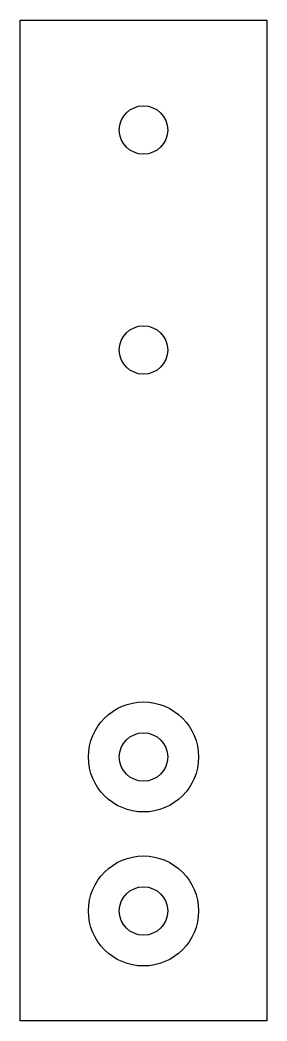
# Model space of a CAD drawing. Header units: millimetres. Extents: x -229.1 to -217.9, y 517.5 to 563.
import ezdxf

# ---------------------------------------------------------------- set-up
doc = ezdxf.new("R2010")
doc.units = ezdxf.units.MM
doc.layers.get('0').update_dxf_attribs({"linetype": 'CONTINUOUS'})

msp = doc.modelspace()

# ---------------------------------------------------------------- linework, layer by layer
msp.add_lwpolyline([(-217.899, 517.5), (-229.099, 517.5), (-229.099, 563), (-217.899, 563)], close=True)
for centre, radius in [((-223.499, 558), 1.1), ((-223.499, 548), 1.1), ((-223.499, 529.5), 2.5), ((-223.499, 529.5), 1.1), ((-223.499, 522.5), 2.5), ((-223.499, 522.5), 1.1)]:
    msp.add_circle(centre, radius)

doc.saveas('drawing.dxf')
